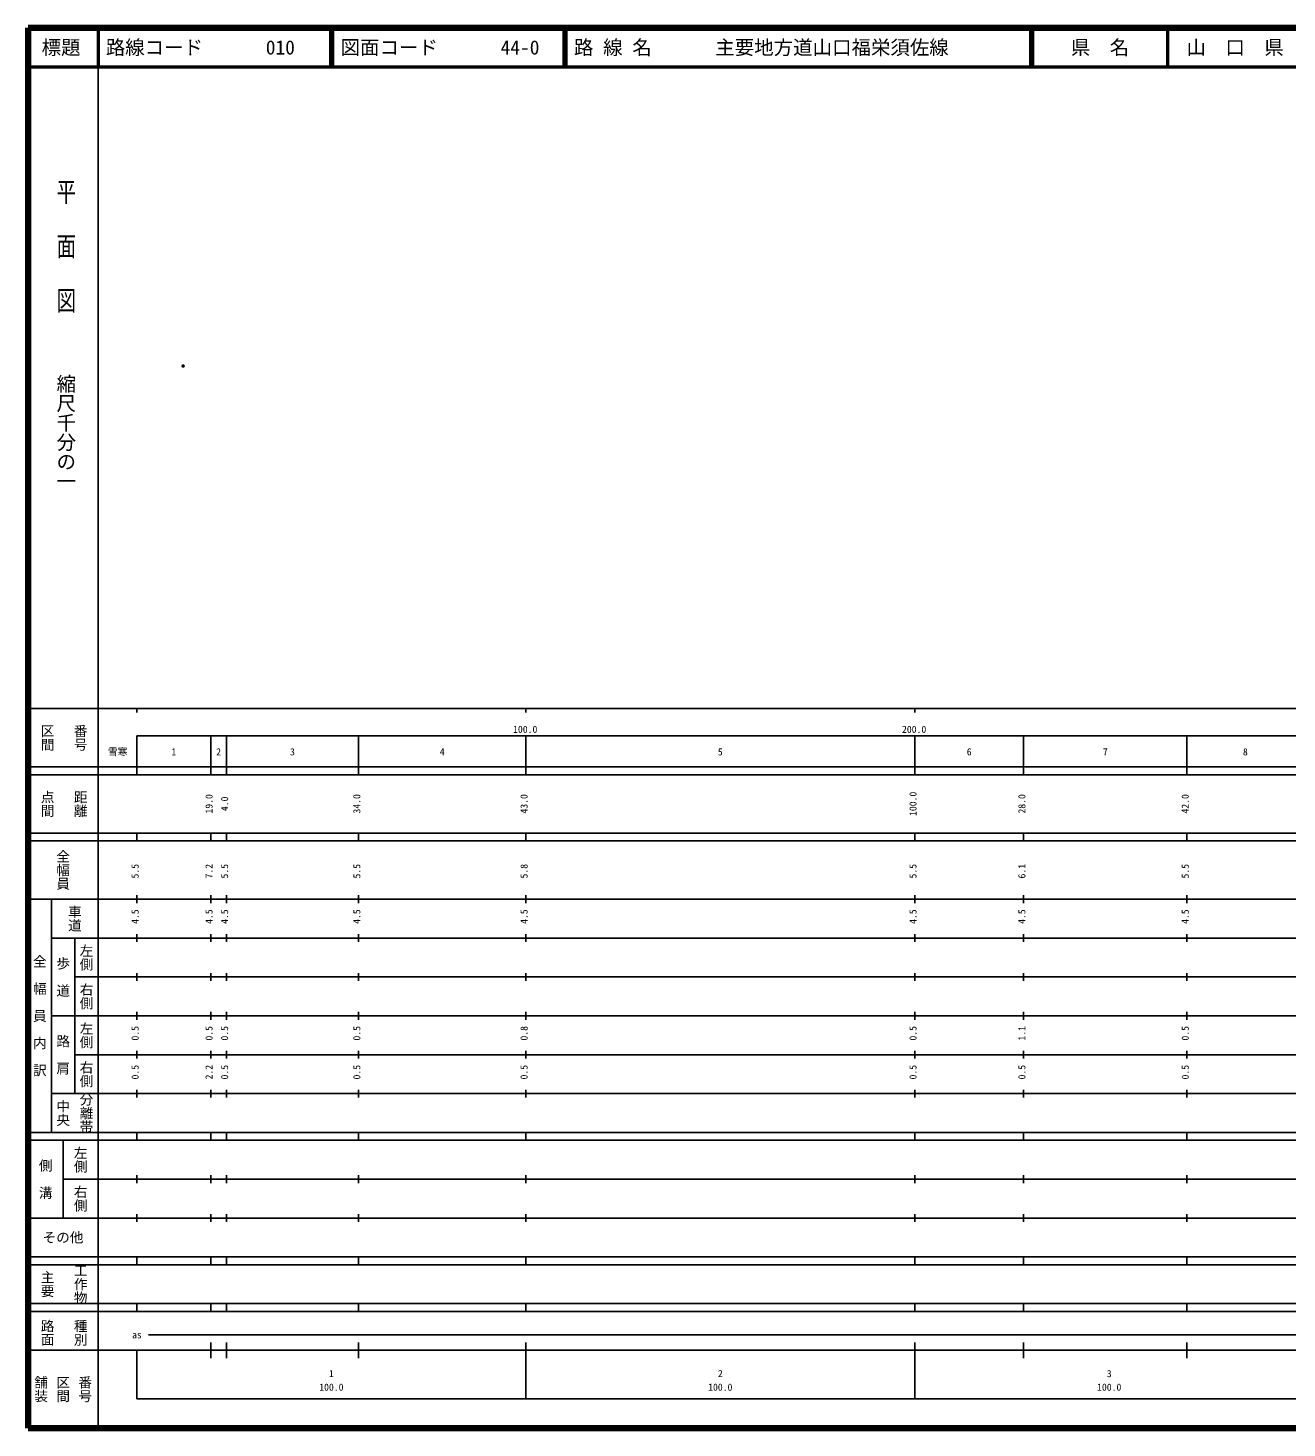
# Model space of a CAD drawing. Units: millimetres on the paper. Extents: x 40 to 680, y 20 to 380.
# Drawn here: x 40 to 363.7, y 20 to 380 of the extents above; entities that cross this region are included whole.
import ezdxf
from ezdxf.enums import TextEntityAlignment as Align

# ---------------------------------------------------------------- set-up
doc = ezdxf.new("R2010")
doc.units = ezdxf.units.MM
doc.header["$PDMODE"] = 32
doc.header["$PDSIZE"] = 0.5
doc.layers.add('M-OTRS', color=6, linetype='Continuous')
doc.layers.add('M-TTL-TXT', color=7, linetype='Continuous')
for name, color, linetype, lineweight in [('M-TTL', 2, 'Continuous', 140), ('M-TTL-BAND', 7, 'Continuous', 25), ('M-TTL-LINE', 7, 'Continuous', 50)]:
    doc.layers.add(name, color=color, linetype=linetype, lineweight=lineweight)
doc.styles.add('@ＭＳ ゴシック', font='')
doc.styles.add('ＭＳ ゴシック', font='')
doc.styles.get('@ＭＳ ゴシック').set_extended_font_data('@MS Gothic')
doc.styles.get('ＭＳ ゴシック').set_extended_font_data('MS Gothic')

msp = doc.modelspace()

# ---------------------------------------------------------------- linework, layer by layer
at = {"layer": 'M-OTRS'}
msp.add_point((79.865, 293.088), dxfattribs=at)
at = {"layer": 'M-TTL'}
for p, q in [((40, 380), (40, 20)), ((680, 380), (40, 380)), ((40, 20), (680, 20))]:
    msp.add_line(p, q, dxfattribs=at)
at = {"layer": 'M-TTL-BAND'}
for p, q in [((58, 370), (58, 20)), ((40, 205), (579, 205)), ((68, 205), (68, 204)), ((168, 205), (168, 204)), ((268, 205), (268, 204)), ((68, 198), (579, 198)), ((68, 198), (68, 188)), ((87, 188), (87, 198)), ((91, 188), (91, 198)), ((125, 188), (125, 198)), ((168, 188), (168, 198)), ((268, 188), (268, 198)), ((296, 188), (296, 198)), ((338, 188), (338, 198)), ((40, 190), (579, 190)), ((40, 188), (579, 188)), ((40, 173), (579, 173)), ((68, 171), (68, 173)), ((87, 171), (87, 173)), ((91, 171), (91, 173)), ((125, 171), (125, 173)), ((168, 171), (168, 173)), ((268, 171), (268, 173)), ((296, 171), (296, 173)), ((338, 171), (338, 173)), ((40, 171), (579, 171)), ((40, 156), (579, 156)), ((46, 96), (46, 156)), ((68, 155), (68, 157)), ((87, 155), (87, 157)), ((91, 155), (91, 157)), ((125, 155), (125, 157)), ((168, 155), (168, 157)), ((268, 155), (268, 157)), ((296, 155), (296, 157)), ((338, 155), (338, 157)), ((46, 146), (579, 146)), ((52, 146), (52, 106)), ((68, 145), (68, 147)), ((87, 145), (87, 147)), ((91, 145), (91, 147)), ((125, 145), (125, 147)), ((168, 145), (168, 147)), ((268, 145), (268, 147)), ((296, 145), (296, 147)), ((338, 145), (338, 147)), ((68, 135), (68, 137)), ((87, 135), (87, 137)), ((91, 135), (91, 137)), ((125, 135), (125, 137)), ((168, 135), (168, 137)), ((268, 135), (268, 137)), ((296, 135), (296, 137)), ((338, 135), (338, 137)), ((52, 136), (579, 136)), ((46, 126), (579, 126)), ((68, 125), (68, 127)), ((87, 125), (87, 127)), ((91, 125), (91, 127)), ((125, 125), (125, 127)), ((168, 125), (168, 127)), ((268, 125), (268, 127)), ((296, 125), (296, 127)), ((338, 125), (338, 127)), ((52, 116), (579, 116)), ((68, 115), (68, 117)), ((87, 115), (87, 117)), ((91, 115), (91, 117)), ((125, 115), (125, 117)), ((168, 115), (168, 117)), ((268, 115), (268, 117)), ((296, 115), (296, 117)), ((338, 115), (338, 117)), ((46, 106), (579, 106)), ((68, 105), (68, 107)), ((87, 105), (87, 107)), ((91, 105), (91, 107)), ((125, 105), (125, 107)), ((168, 105), (168, 107)), ((268, 105), (268, 107)), ((296, 105), (296, 107)), ((338, 105), (338, 107)), ((40, 96), (579, 96)), ((40, 94), (579, 94)), ((49, 94), (49, 74)), ((68, 94), (68, 96)), ((87, 94), (87, 96)), ((91, 94), (91, 96)), ((125, 94), (125, 96)), ((168, 94), (168, 96)), ((268, 94), (268, 96)), ((296, 94), (296, 96)), ((338, 94), (338, 96)), ((49, 84), (579, 84)), ((68, 83), (68, 85)), ((87, 83), (87, 85)), ((91, 83), (91, 85)), ((125, 83), (125, 85)), ((168, 83), (168, 85)), ((268, 83), (268, 85)), ((296, 83), (296, 85)), ((338, 83), (338, 85)), ((40, 74), (579, 74)), ((68, 73), (68, 75)), ((87, 73), (87, 75)), ((91, 73), (91, 75)), ((125, 73), (125, 75)), ((168, 73), (168, 75)), ((268, 73), (268, 75)), ((296, 73), (296, 75)), ((338, 73), (338, 75)), ((40, 64), (579, 64)), ((40, 62), (579, 62)), ((68, 62), (68, 64)), ((87, 62), (87, 64)), ((91, 62), (91, 64)), ((125, 62), (125, 64)), ((168, 62), (168, 64)), ((268, 62), (268, 64)), ((296, 62), (296, 64)), ((338, 62), (338, 64)), ((40, 52), (579, 52)), ((68, 50), (68, 52)), ((87, 50), (87, 52)), ((91, 50), (91, 52)), ((125, 50), (125, 52)), ((168, 50), (168, 52)), ((268, 50), (268, 52)), ((296, 50), (296, 52)), ((338, 50), (338, 52)), ((40, 50), (579, 50)), ((71, 44), (565, 44)), ((40, 40), (579, 40)), ((68, 40), (68, 27.5)), ((87, 38), (87, 42)), ((91, 38), (91, 42)), ((125, 38), (125, 42)), ((168, 27.5), (168, 42)), ((268, 27.5), (268, 42)), ((296, 38), (296, 42)), ((338, 38), (338, 42)), ((68, 27.5), (579, 27.5))]:
    msp.add_line(p, q, dxfattribs=at)
at = {"layer": 'M-TTL-LINE'}
for p, q in [((58, 380), (58, 370)), ((117.75, 380), (117.75, 370)), ((118.25, 380), (118.25, 370)), ((177.75, 380), (177.75, 370)), ((178.25, 380), (178.25, 370)), ((297.75, 380), (297.75, 370)), ((298.25, 380), (298.25, 370)), ((333, 380), (333, 370)), ((40, 370), (680, 370))]:
    msp.add_line(p, q, dxfattribs=at)

# ---------------------------------------------------------------- texts
at = {"layer": 'M-TTL-BAND', "style": '@ＭＳ ゴシック', "width": 1.4}
msp.add_text('平  面  図', height=3.666, rotation=270, dxfattribs=at).set_placement((49.777, 306.475), align=Align.MIDDLE_RIGHT)
at = {"layer": 'M-TTL-BAND', "style": '@ＭＳ ゴシック'}
msp.add_text('縮尺千分の一', height=3.666, rotation=270, dxfattribs=at).set_placement((49.777, 261.03), align=Align.MIDDLE_RIGHT)
for s, p in [('区間', (45, 197.5)), ('番号', (53.5, 197.5)), ('点間', (45, 180.5)), ('距離', (53.5, 180.5)), ('全幅員', (49, 163.5)), ('車道', (52, 151)), ('左側', (55, 141)), ('全\u3000幅\u3000員\u3000内\u3000訳', (43, 126)), ('歩\u3000道', (49, 136)), ('右側', (55, 131)), ('左側', (55, 121)), ('路\u3000肩', (49, 116)), ('右側', (55, 111)), ('分離帯', (55, 101)), ('中央', (49, 101)), ('左側', (53.5, 89)), ('側\u3000溝', (44.5, 84)), ('右側', (53.5, 79)), ('工作物', (53.5, 57)), ('主要', (45, 57)), ('路面', (45, 44.5)), ('種別', (53.5, 44.5)), ('舗装', (43.333, 30)), ('区間', (49, 30)), ('番号', (54.667, 30))]:
    msp.add_text(s, height=2.566, rotation=270, dxfattribs=at).set_placement(p, align=Align.MIDDLE_CENTER)
at = {"layer": 'M-TTL-BAND', "style": 'ＭＳ ゴシック'}
for s, p in [('100.0', (167.844, 198.195)), ('200.0', (267.844, 198.195)), ('雪寒', (63.069, 192.405)), ('1', (77.5, 192.405)), ('2', (89, 192.405)), ('3', (108, 192.405)), ('4', (146.5, 192.405)), ('5', (218, 192.405)), ('6', (282, 192.405)), ('7', (317, 192.405)), ('8', (353, 192.405)), ('as', (68, 42.5)), ('1', (118, 32.523)), ('2', (218, 32.523)), ('3', (318, 32.523)), ('100.0', (118, 29.033)), ('100.0', (218, 29.033)), ('100.0', (318, 29.033))]:
    msp.add_text(s, height=1.833, dxfattribs=at).set_placement(p, align=Align.BOTTOM_CENTER)
for s, p in [('19.0', (88, 180.5)), ('4.0', (92, 180.5)), ('34.0', (126, 180.5)), ('43.0', (169, 180.5)), ('100.0', (269, 180.5)), ('28.0', (297, 180.5)), ('42.0', (339, 180.5)), ('5.5', (69, 163.174)), ('7.2', (88, 163.174)), ('5.5', (92, 163.174)), ('5.5', (126, 163.174)), ('5.8', (169, 163.174)), ('5.5', (269, 163.174)), ('6.1', (297, 163.174)), ('5.5', (339, 163.174)), ('4.5', (69, 151.5)), ('4.5', (88, 151.5)), ('4.5', (92, 151.5)), ('4.5', (126, 151.5)), ('4.5', (169, 151.5)), ('4.5', (269, 151.5)), ('4.5', (297, 151.5)), ('4.5', (339, 151.5)), ('0.5', (69, 121.5)), ('0.5', (88, 121.5)), ('0.5', (92, 121.5)), ('0.5', (126, 121.5)), ('0.8', (169, 121.5)), ('0.5', (269, 121.5)), ('1.1', (297, 121.5)), ('0.5', (339, 121.5)), ('0.5', (69, 111.5)), ('2.2', (88, 111.5)), ('0.5', (92, 111.5)), ('0.5', (126, 111.5)), ('0.5', (169, 111.5)), ('0.5', (269, 111.5)), ('0.5', (297, 111.5)), ('0.5', (339, 111.5))]:
    msp.add_text(s, height=1.833, rotation=90, dxfattribs=at).set_placement(p, align=Align.BOTTOM_CENTER)
msp.add_text('その他', height=2.566, dxfattribs=at).set_placement((49, 69), align=Align.MIDDLE_CENTER)
at = {"layer": 'M-TTL-TXT', "style": 'ＭＳ ゴシック'}
for s, p in [('標題', (48.5, 375)), ('県\u3000名', (315.625, 375)), ('山\u3000口\u3000県', (350.375, 375))]:
    msp.add_text(s, height=3.666, dxfattribs=at).set_placement(p, align=Align.MIDDLE_CENTER)
for s, p in [('路線コード', (60, 375)), ('010', (101.142, 375)), ('図面コード', (120.38, 375)), ('44-0', (161.521, 375)), ('路 線 名', (180.38, 375)), ('主要地方道山口福栄須佐線', (216.734, 375))]:
    msp.add_text(s, height=3.666, dxfattribs=at).set_placement(p, align=Align.MIDDLE_LEFT)

doc.saveas('drawing.dxf')
